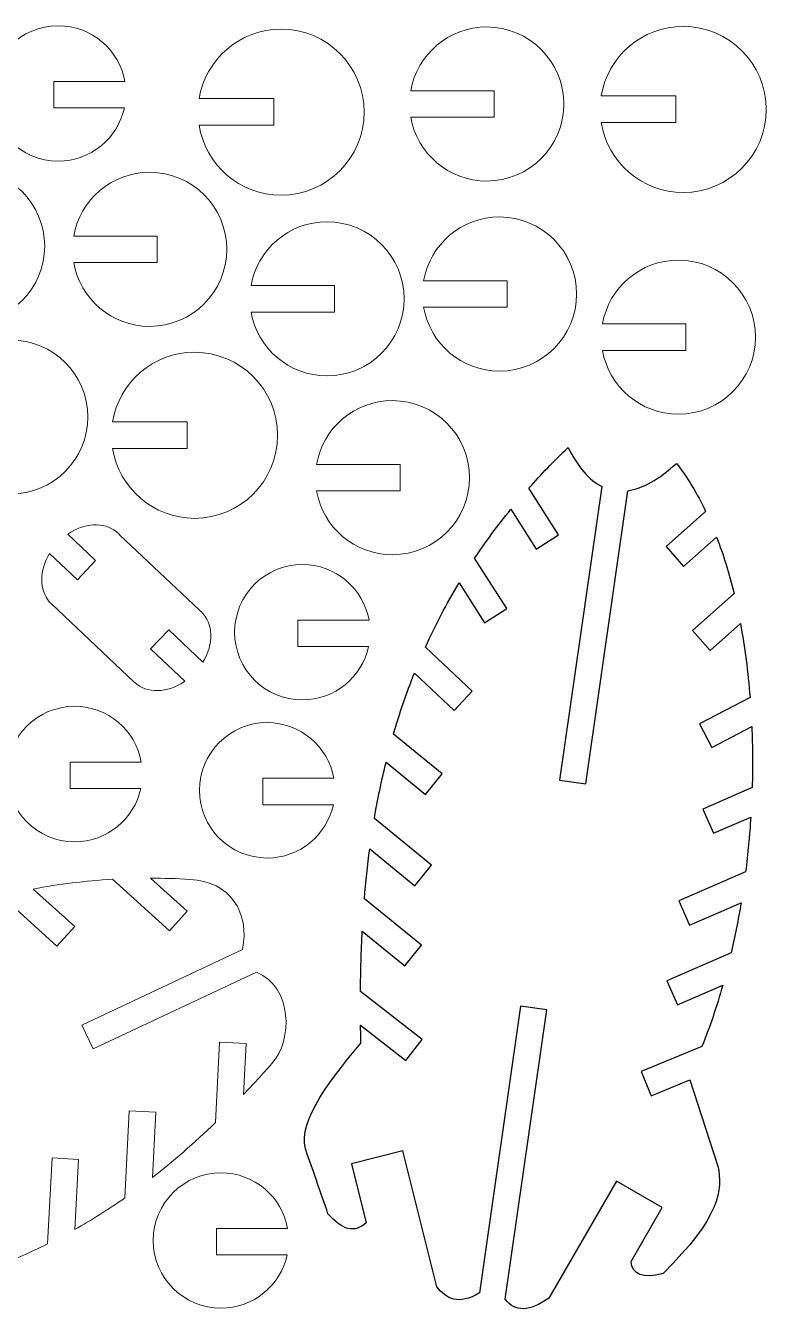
# Model space of a CAD drawing. Header units: centimetres. Extents: x -44 to 217, y -20 to 184.
# Drawn here: x 161.4 to 217.1, y 87 to 183.7 of the extents above; entities that cross this region are included whole.
import ezdxf

# ---------------------------------------------------------------- set-up
doc = ezdxf.new("R2010")
doc.units = ezdxf.units.CM
doc.header["$MEASUREMENT"] = 0
doc.layers.add('Layer 1', color=7, linetype='Continuous')

msp = doc.modelspace()

# ---------------------------------------------------------------- linework, layer by layer
at = {"layer": 'Layer 1', "lineweight": 9}
for points, knots in [([(168.8509, 179.54237), (168.42454, 181.92319), (166.34276, 183.73083), (163.83949, 183.73083), (163.83949, 183.73083), (161.02807, 183.73083), (158.74808, 181.45084), (158.74808, 178.63936), (158.74808, 178.63936), (158.74808, 175.82794), (161.02807, 173.54795), (163.83949, 173.54795)], [0.571428571, 0.571428571, 0.571428571, 0.571428571, 0.714285714, 0.714285714, 0.714285714, 0.714285714, 0.857142857, 0.857142857, 0.857142857, 0.857142857, 1, 1, 1, 1]), ([(174.43147, 178.2486), (174.9155, 181.21473), (177.48965, 183.47951), (180.59253, 183.47951), (180.59253, 183.47951), (184.04006, 183.47951), (186.83583, 180.68381), (186.83583, 177.23622), (186.83583, 177.23622), (186.83583, 173.78862), (184.04006, 170.99273), (180.59253, 170.99273)], [0.571428571, 0.571428571, 0.571428571, 0.571428571, 0.714285714, 0.714285714, 0.714285714, 0.714285714, 0.857142857, 0.857142857, 0.857142857, 0.857142857, 1, 1, 1, 1]), ([(196.05263, 172.05193), (199.25135, 172.05193), (201.84539, 174.64597), (201.84539, 177.84462), (201.84539, 177.84462), (201.84539, 181.04334), (199.25135, 183.63737), (196.05263, 183.63737), (196.05263, 183.63737), (193.19305, 183.63737), (190.81716, 181.56393), (190.34545, 178.83885)], [0, 0, 0, 0, 0.142857143, 0.142857143, 0.142857143, 0.142857143, 0.285714286, 0.285714286, 0.285714286, 0.285714286, 0.428571429, 0.428571429, 0.428571429, 0.428571429]), ([(204.66052, 178.44879), (205.14455, 181.41492), (207.7187, 183.6797), (210.82159, 183.6797), (210.82159, 183.6797), (214.26912, 183.6797), (217.06489, 180.884), (217.06489, 177.43641), (217.06489, 177.43641), (217.06489, 173.98881), (214.26912, 171.19292), (210.82159, 171.19292)], [0.571428571, 0.571428571, 0.571428571, 0.571428571, 0.714285714, 0.714285714, 0.714285714, 0.714285714, 0.857142857, 0.857142857, 0.857142857, 0.857142857, 1, 1, 1, 1]), ([(157.02762, 161.36508), (160.22634, 161.36508), (162.82037, 163.95911), (162.82037, 167.15777), (162.82037, 167.15777), (162.82037, 170.35649), (160.22634, 172.95052), (157.02762, 172.95052), (157.02762, 172.95052), (154.16803, 172.95052), (151.79215, 170.87708), (151.32044, 168.15199)], [0, 0, 0, 0, 0.142857143, 0.142857143, 0.142857143, 0.142857143, 0.285714286, 0.285714286, 0.285714286, 0.285714286, 0.428571429, 0.428571429, 0.428571429, 0.428571429]), ([(170.71639, 161.12493), (173.91511, 161.12493), (176.50915, 163.71896), (176.50915, 166.91761), (176.50915, 166.91761), (176.50915, 170.11633), (173.91511, 172.71037), (170.71639, 172.71037), (170.71639, 172.71037), (167.8568, 172.71037), (165.48092, 170.63692), (165.00921, 167.91184)], [0, 0, 0, 0, 0.142857143, 0.142857143, 0.142857143, 0.142857143, 0.285714286, 0.285714286, 0.285714286, 0.285714286, 0.428571429, 0.428571429, 0.428571429, 0.428571429]), ([(197.01325, 157.76277), (200.21197, 157.76277), (202.806, 160.35681), (202.806, 163.55546), (202.806, 163.55546), (202.806, 166.75418), (200.21197, 169.34821), (197.01325, 169.34821), (197.01325, 169.34821), (194.15366, 169.34821), (191.77778, 167.27477), (191.30607, 164.54969)], [0, 0, 0, 0, 0.142857143, 0.142857143, 0.142857143, 0.142857143, 0.285714286, 0.285714286, 0.285714286, 0.285714286, 0.428571429, 0.428571429, 0.428571429, 0.428571429]), ([(184.04494, 157.40254), (187.24365, 157.40254), (189.83769, 159.99657), (189.83769, 163.19523), (189.83769, 163.19523), (189.83769, 166.39394), (187.24365, 168.98798), (184.04494, 168.98798), (184.04494, 168.98798), (181.18535, 168.98798), (178.80947, 166.91454), (178.33775, 164.18945)], [0, 0, 0, 0, 0.142857143, 0.142857143, 0.142857143, 0.142857143, 0.285714286, 0.285714286, 0.285714286, 0.285714286, 0.428571429, 0.428571429, 0.428571429, 0.428571429]), ([(210.46187, 154.52069), (213.66059, 154.52069), (216.25462, 157.11473), (216.25462, 160.31338), (216.25462, 160.31338), (216.25462, 163.5121), (213.66059, 166.10613), (210.46187, 166.10613), (210.46187, 166.10613), (207.60228, 166.10613), (205.2264, 164.03269), (204.75469, 161.30761)], [0, 0, 0, 0, 0.142857143, 0.142857143, 0.142857143, 0.142857143, 0.285714286, 0.285714286, 0.285714286, 0.285714286, 0.428571429, 0.428571429, 0.428571429, 0.428571429]), ([(160.2697, 148.51684), (163.46841, 148.51684), (166.06245, 151.11088), (166.06245, 154.30953), (166.06245, 154.30953), (166.06245, 157.50825), (163.46841, 160.10228), (160.2697, 160.10228), (160.2697, 160.10228), (157.41011, 160.10228), (155.03423, 158.02884), (154.56251, 155.30376)], [0, 0, 0, 0, 0.142857143, 0.142857143, 0.142857143, 0.142857143, 0.285714286, 0.285714286, 0.285714286, 0.285714286, 0.428571429, 0.428571429, 0.428571429, 0.428571429]), ([(167.92614, 153.94449), (168.41017, 156.91062), (170.98432, 159.17541), (174.08721, 159.17541), (174.08721, 159.17541), (177.53474, 159.17541), (180.33051, 156.37971), (180.33051, 152.93211), (180.33051, 152.93211), (180.33051, 149.48452), (177.53474, 146.68862), (174.08721, 146.68862)], [0.571428571, 0.571428571, 0.571428571, 0.571428571, 0.714285714, 0.714285714, 0.714285714, 0.714285714, 0.857142857, 0.857142857, 0.857142857, 0.857142857, 1, 1, 1, 1]), ([(188.96809, 143.95392), (192.16681, 143.95392), (194.76085, 146.54795), (194.76085, 149.74661), (194.76085, 149.74661), (194.76085, 152.94532), (192.16681, 155.53936), (188.96809, 155.53936), (188.96809, 155.53936), (186.1085, 155.53936), (183.73262, 153.46591), (183.26091, 150.74083)], [0, 0, 0, 0, 0.142857143, 0.142857143, 0.142857143, 0.142857143, 0.285714286, 0.285714286, 0.285714286, 0.285714286, 0.428571429, 0.428571429, 0.428571429, 0.428571429]), ([(187.20292, 139.0289), (186.77656, 141.40972), (184.69478, 143.21736), (182.19151, 143.21736), (182.19151, 143.21736), (179.38009, 143.21736), (177.1001, 140.93737), (177.1001, 138.12589), (177.1001, 138.12589), (177.1001, 135.31447), (179.38009, 133.03448), (182.19151, 133.03448)], [0.571428571, 0.571428571, 0.571428571, 0.571428571, 0.714285714, 0.714285714, 0.714285714, 0.714285714, 0.857142857, 0.857142857, 0.857142857, 0.857142857, 1, 1, 1, 1]), ([(170.08342, 128.36482), (169.65706, 130.74565), (167.57528, 132.55328), (165.07201, 132.55328), (165.07201, 132.55328), (162.26059, 132.55328), (159.9806, 130.27329), (159.9806, 127.46181), (159.9806, 127.46181), (159.9806, 124.65039), (162.26059, 122.3704), (165.07201, 122.3704)], [0.571428571, 0.571428571, 0.571428571, 0.571428571, 0.714285714, 0.714285714, 0.714285714, 0.714285714, 0.857142857, 0.857142857, 0.857142857, 0.857142857, 1, 1, 1, 1]), ([(184.56123, 127.14128), (184.13487, 129.5221), (182.05308, 131.32974), (179.54981, 131.32974), (179.54981, 131.32974), (176.7384, 131.32974), (174.45841, 129.04975), (174.45841, 126.23827), (174.45841, 126.23827), (174.45841, 123.42685), (176.7384, 121.14686), (179.54981, 121.14686)], [0.571428571, 0.571428571, 0.571428571, 0.571428571, 0.714285714, 0.714285714, 0.714285714, 0.714285714, 0.857142857, 0.857142857, 0.857142857, 0.857142857, 1, 1, 1, 1]), ([(181.08567, 93.28727), (180.65931, 95.6681), (178.57752, 97.47573), (176.07425, 97.47573), (176.07425, 97.47573), (173.26283, 97.47573), (170.98285, 95.19574), (170.98285, 92.38426), (170.98285, 92.38426), (170.98285, 89.57284), (173.26283, 87.29286), (176.07425, 87.29286)], [0.571428571, 0.571428571, 0.571428571, 0.571428571, 0.714285714, 0.714285714, 0.714285714, 0.714285714, 0.857142857, 0.857142857, 0.857142857, 0.857142857, 1, 1, 1, 1])]:
    msp.add_open_spline(points, degree=3, knots=knots, dxfattribs=at)
for points in [[(163.51113, 177.55392), (163.51113, 177.55392), (163.51113, 179.54237), (163.51113, 179.54237)], [(163.51113, 179.54237), (163.51113, 179.54237), (168.8509, 179.54237), (168.8509, 179.54237)], [(180.04776, 178.2486), (180.04776, 178.2486), (174.43147, 178.2486), (174.43147, 178.2486)], [(180.04776, 176.24847), (180.04776, 176.24847), (180.04776, 178.2486), (180.04776, 178.2486)], [(190.34545, 178.83885), (190.34545, 178.83885), (196.61954, 178.83885), (196.61954, 178.83885)], [(196.61954, 178.83885), (196.61954, 178.83885), (196.61954, 176.85039), (196.61954, 176.85039)], [(210.27682, 178.44879), (210.27682, 178.44879), (204.66052, 178.44879), (204.66052, 178.44879)], [(210.27682, 176.44866), (210.27682, 176.44866), (210.27682, 178.44879), (210.27682, 178.44879)], [(168.81447, 177.55392), (168.81447, 177.55392), (163.51113, 177.55392), (163.51113, 177.55392)], [(163.83949, 173.54795), (166.27842, 173.54795), (168.31697, 175.26386), (168.81447, 177.55392)], [(180.59253, 170.99273), (177.48099, 170.99273), (174.90094, 173.27002), (174.42736, 176.24847)], [(174.42736, 176.24847), (174.42736, 176.24847), (180.04776, 176.24847), (180.04776, 176.24847)], [(196.61954, 176.85039), (196.61954, 176.85039), (190.34539, 176.85039), (190.34539, 176.85039)], [(190.34539, 176.85039), (190.81691, 174.12525), (193.19298, 172.05193), (196.05263, 172.05193)], [(210.82159, 171.19292), (207.71004, 171.19292), (205.12999, 173.47021), (204.65642, 176.44866)], [(204.65642, 176.44866), (204.65642, 176.44866), (210.27682, 176.44866), (210.27682, 176.44866)], [(165.00921, 167.91184), (165.00921, 167.91184), (171.2833, 167.91184), (171.2833, 167.91184)], [(171.2833, 167.91184), (171.2833, 167.91184), (171.2833, 165.92339), (171.2833, 165.92339)], [(171.2833, 165.92339), (171.2833, 165.92339), (165.00915, 165.92339), (165.00915, 165.92339)], [(165.00915, 165.92339), (165.48067, 163.19824), (167.85674, 161.12493), (170.71639, 161.12493)], [(191.30607, 164.54969), (191.30607, 164.54969), (197.58015, 164.54969), (197.58015, 164.54969)], [(197.58015, 164.54969), (197.58015, 164.54969), (197.58015, 162.56123), (197.58015, 162.56123)], [(178.33775, 164.18945), (178.33775, 164.18945), (184.61184, 164.18945), (184.61184, 164.18945)], [(184.61184, 164.18945), (184.61184, 164.18945), (184.61184, 162.201), (184.61184, 162.201)], [(197.58015, 162.56123), (197.58015, 162.56123), (191.306, 162.56123), (191.306, 162.56123)], [(191.306, 162.56123), (191.77752, 159.83609), (194.1536, 157.76277), (197.01325, 157.76277)], [(184.61184, 162.201), (184.61184, 162.201), (178.33769, 162.201), (178.33769, 162.201)], [(178.33769, 162.201), (178.80921, 159.47586), (181.18528, 157.40254), (184.04494, 157.40254)], [(204.75469, 161.30761), (204.75469, 161.30761), (211.02877, 161.30761), (211.02877, 161.30761)], [(211.02877, 161.30761), (211.02877, 161.30761), (211.02877, 159.31915), (211.02877, 159.31915)], [(211.02877, 159.31915), (211.02877, 159.31915), (204.75462, 159.31915), (204.75462, 159.31915)], [(204.75462, 159.31915), (205.22614, 156.59401), (207.60222, 154.52069), (210.46187, 154.52069)], [(173.54244, 153.94449), (173.54244, 153.94449), (167.92614, 153.94449), (167.92614, 153.94449)], [(173.54244, 151.94436), (173.54244, 151.94436), (173.54244, 153.94449), (173.54244, 153.94449)], [(174.08721, 146.68862), (170.97566, 146.68862), (168.39561, 148.96591), (167.92204, 151.94436)], [(167.92204, 151.94436), (167.92204, 151.94436), (173.54244, 151.94436), (173.54244, 151.94436)], [(183.26091, 150.74083), (183.26091, 150.74083), (189.535, 150.74083), (189.535, 150.74083)], [(189.535, 150.74083), (189.535, 150.74083), (189.535, 148.75238), (189.535, 148.75238)], [(189.535, 148.75238), (189.535, 148.75238), (183.26085, 148.75238), (183.26085, 148.75238)], [(183.26085, 148.75238), (183.73237, 146.02724), (186.10844, 143.95392), (188.96809, 143.95392)], [(168.20363, 145.6908), (167.25655, 146.44391), (165.78317, 146.33859), (164.55013, 145.49632)], [(164.55013, 145.49632), (164.55013, 145.49632), (166.64391, 143.51672), (166.64391, 143.51672)], [(168.20369, 145.69093), (168.20369, 145.69093), (168.20363, 145.6908), (168.20363, 145.6908)], [(168.20472, 145.68997), (168.20472, 145.68997), (168.20369, 145.69093), (168.20369, 145.69093)], [(168.3459, 145.56758), (168.30029, 145.61075), (168.25321, 145.65135), (168.20472, 145.68997)], [(168.47605, 145.43339), (168.4348, 145.47971), (168.39157, 145.52441), (168.3459, 145.56758)], [(174.43852, 139.79606), (174.43852, 139.79606), (168.47605, 145.43339), (168.47605, 145.43339)], [(163.18407, 144.05135), (162.41235, 142.77303), (162.38977, 141.29619), (163.19459, 140.39292)], [(165.27778, 142.07182), (165.27778, 142.07182), (163.18407, 144.05135), (163.18407, 144.05135)], [(166.64391, 143.51672), (166.64391, 143.51672), (165.27778, 142.07182), (165.27778, 142.07182)], [(163.19459, 140.39292), (163.19459, 140.39292), (163.18881, 140.38683), (163.18881, 140.38683)], [(163.18881, 140.38683), (163.18881, 140.38683), (163.3255, 140.25758), (163.3255, 140.25758)], [(163.3255, 140.25758), (163.3255, 140.25758), (169.5595, 134.36354), (169.5595, 134.36354)], [(174.57996, 139.67348), (174.53429, 139.71665), (174.48702, 139.75745), (174.43852, 139.79606)], [(174.7214, 135.87964), (175.53333, 137.22403), (175.51659, 138.78798), (174.57996, 139.67348)], [(181.86315, 137.04045), (181.86315, 137.04045), (181.86315, 139.0289), (181.86315, 139.0289)], [(181.86315, 139.0289), (181.86315, 139.0289), (187.20292, 139.0289), (187.20292, 139.0289)], [(170.78535, 136.86457), (170.78535, 136.86457), (172.15142, 138.30947), (172.15142, 138.30947)], [(172.15142, 138.30947), (172.15142, 138.30947), (174.7214, 135.87964), (174.7214, 135.87964)], [(173.3552, 134.43487), (173.3552, 134.43487), (170.78535, 136.86457), (170.78535, 136.86457)], [(187.16649, 137.04045), (187.16649, 137.04045), (181.86315, 137.04045), (181.86315, 137.04045)], [(182.19151, 133.03448), (184.63044, 133.03448), (186.66899, 134.75039), (187.16649, 137.04045)], [(169.5595, 134.36354), (170.49606, 133.4781), (172.05841, 133.54911), (173.3552, 134.43487)], [(164.74366, 126.37637), (164.74366, 126.37637), (164.74366, 128.36482), (164.74366, 128.36482)], [(164.74366, 128.36482), (164.74366, 128.36482), (170.08342, 128.36482), (170.08342, 128.36482)], [(179.22146, 125.15283), (179.22146, 125.15283), (179.22146, 127.14128), (179.22146, 127.14128)], [(179.22146, 127.14128), (179.22146, 127.14128), (184.56123, 127.14128), (184.56123, 127.14128)], [(170.04699, 126.37637), (170.04699, 126.37637), (164.74366, 126.37637), (164.74366, 126.37637)], [(165.07201, 122.3704), (167.51094, 122.3704), (169.54949, 124.08631), (170.04699, 126.37637)], [(184.5248, 125.15283), (184.5248, 125.15283), (179.22146, 125.15283), (179.22146, 125.15283)], [(179.54981, 121.14686), (181.98875, 121.14686), (184.0273, 122.86277), (184.5248, 125.15283)], [(161.95745, 118.81582), (163.88907, 119.18003), (165.87335, 119.42608), (167.91094, 119.54494)], [(167.91094, 119.54494), (167.91094, 119.54494), (172.20061, 115.67348), (172.20061, 115.67348)], [(173.53301, 117.14949), (173.53301, 117.14949), (170.78663, 119.62801), (170.78663, 119.62801)], [(170.78663, 119.62801), (171.75931, 119.62801), (172.74346, 119.59991), (173.73961, 119.5418)], [(173.73961, 119.5418), (176.74924, 119.36617), (178.24519, 117.11588), (177.69414, 114.26219)], [(159.56296, 118.29786), (159.56296, 118.29786), (163.74475, 114.52409), (163.74475, 114.52409)], [(165.07733, 116.00036), (165.07733, 116.00036), (161.95745, 118.81582), (161.95745, 118.81582)], [(172.20061, 115.67348), (172.20061, 115.67348), (173.53301, 117.14949), (173.53301, 117.14949)], [(163.74475, 114.52409), (163.74475, 114.52409), (165.07733, 116.00036), (165.07733, 116.00036)], [(177.69414, 114.26219), (177.69414, 114.26219), (165.62191, 108.58843), (165.62191, 108.58843)], [(166.46777, 106.78907), (166.46777, 106.78907), (178.74013, 112.55687), (178.74013, 112.55687)], [(178.74013, 112.55687), (181.47201, 111.41043), (181.47066, 107.46194), (179.90613, 105.69241)], [(165.62191, 108.58843), (165.62191, 108.58843), (166.46777, 106.78907), (166.46777, 106.78907)], [(175.97284, 107.29613), (175.97284, 107.29613), (175.6629, 101.25071), (175.6629, 101.25071)], [(177.95834, 107.19369), (177.95834, 107.19369), (175.97284, 107.29613), (175.97284, 107.29613)], [(177.76187, 103.35886), (177.76187, 103.35886), (177.95834, 107.19369), (177.95834, 107.19369)], [(179.90613, 105.69241), (179.18605, 104.87797), (178.47143, 104.10081), (177.76187, 103.35886)], [(169.18099, 102.12967), (169.18099, 102.12967), (168.84552, 95.58625), (168.84552, 95.58625)], [(171.16649, 102.02724), (171.16649, 102.02724), (169.18099, 102.12967), (169.18099, 102.12967)], [(170.91492, 97.11819), (170.91492, 97.11819), (171.16649, 102.02724), (171.16649, 102.02724)], [(175.6629, 101.25071), (174.05533, 99.70235), (172.47374, 98.3325), (170.91492, 97.11819)], [(163.37598, 98.58862), (163.37598, 98.58862), (163.04468, 92.12627), (163.04468, 92.12627)], [(165.36149, 98.48618), (165.36149, 98.48618), (163.37598, 98.58862), (163.37598, 98.58862)], [(165.09119, 93.21178), (165.09119, 93.21178), (165.36149, 98.48618), (165.36149, 98.48618)], [(168.84552, 95.58625), (167.58015, 94.69882), (166.32929, 93.91178), (165.09119, 93.21178)], [(175.7459, 91.29882), (175.7459, 91.29882), (175.7459, 93.28727), (175.7459, 93.28727)], [(175.7459, 93.28727), (175.7459, 93.28727), (181.08567, 93.28727), (181.08567, 93.28727)], [(163.04468, 92.12627), (161.79349, 91.50671), (160.55456, 90.97265), (159.32614, 90.51088)], [(181.04924, 91.29882), (181.04924, 91.29882), (175.7459, 91.29882), (175.7459, 91.29882)], [(176.07425, 87.29286), (178.51319, 87.29286), (180.55174, 89.00876), (181.04924, 91.29882)]]:
    msp.add_open_spline(points, degree=3, dxfattribs=at)
at = {"layer": 'Layer 1'}
for points in [[(199.21062, 148.9502), (200.13031, 149.98631), (201.11299, 151.00825), (202.16296, 152.01466)], [(202.16296, 152.01466), (202.90433, 150.54334), (203.74795, 149.56636), (204.69381, 149.08355)], [(206.65712, 148.7672), (207.76796, 148.92826), (208.98721, 149.61351), (210.31511, 150.8239)], [(210.31511, 150.8239), (211.13634, 149.77631), (211.86707, 148.56226), (212.50908, 147.21409)], [(204.69381, 149.08355), (204.69381, 149.08355), (201.52589, 127.00998), (201.52589, 127.00998)], [(201.45154, 145.45328), (201.45154, 145.45328), (199.21062, 148.9502), (199.21062, 148.9502)], [(203.49407, 126.72749), (203.49407, 126.72749), (206.65712, 148.7672), (206.65712, 148.7672)], [(195.14282, 143.68291), (195.97322, 144.92807), (196.87746, 146.15655), (197.86405, 147.36611)], [(197.86405, 147.36611), (197.86405, 147.36611), (199.77739, 144.38041), (199.77739, 144.38041)], [(212.50908, 147.21409), (212.50908, 147.21409), (209.52909, 144.56175), (209.52909, 144.56175)], [(199.77739, 144.38041), (199.77739, 144.38041), (201.45154, 145.45328), (201.45154, 145.45328)], [(210.85129, 143.07618), (210.85129, 143.07618), (213.33243, 145.28445), (213.33243, 145.28445)], [(213.33243, 145.28445), (213.84109, 143.95629), (214.27598, 142.5282), (214.63987, 141.02563)], [(209.52909, 144.56175), (209.52909, 144.56175), (210.85129, 143.07618), (210.85129, 143.07618)], [(197.55956, 139.91165), (197.55956, 139.91165), (195.14282, 143.68291), (195.14282, 143.68291)], [(191.4477, 137.0096), (192.18278, 138.64019), (193.01877, 140.24789), (193.96873, 141.82942)], [(193.96873, 141.82942), (193.96873, 141.82942), (195.88528, 138.83872), (195.88528, 138.83872)], [(214.63987, 141.02563), (214.63987, 141.02563), (211.51857, 138.24757), (211.51857, 138.24757)], [(195.88528, 138.83872), (195.88528, 138.83872), (197.55956, 139.91165), (197.55956, 139.91165)], [(212.84077, 136.762), (212.84077, 136.762), (215.11857, 138.78933), (215.11857, 138.78933)], [(215.11857, 138.78933), (215.45334, 137.00293), (215.69471, 135.13301), (215.84539, 133.21492)], [(211.51857, 138.24757), (211.51857, 138.24757), (212.84077, 136.762), (212.84077, 136.762)], [(194.96559, 133.68663), (194.96559, 133.68663), (191.4477, 137.0096), (191.4477, 137.0096)], [(189.04346, 130.44962), (189.49272, 132.00254), (190.01505, 133.5391), (190.61928, 135.05674)], [(190.61928, 135.05674), (190.61928, 135.05674), (193.60017, 132.24096), (193.60017, 132.24096)], [(193.60017, 132.24096), (193.60017, 132.24096), (194.96559, 133.68663), (194.96559, 133.68663)], [(215.84539, 133.21492), (215.84539, 133.21492), (212.05482, 131.22544), (212.05482, 131.22544)], [(212.05482, 131.22544), (212.05482, 131.22544), (212.97887, 129.4645), (212.97887, 129.4645)], [(212.97887, 129.4645), (212.97887, 129.4645), (215.97643, 131.03776), (215.97643, 131.03776)], [(215.97643, 131.03776), (216.04045, 129.52044), (216.04891, 127.98131), (216.00331, 126.43692)], [(192.7053, 127.46438), (192.7053, 127.46438), (189.04346, 130.44962), (189.04346, 130.44962)], [(187.60626, 124.11377), (187.84731, 125.535), (188.13653, 126.94558), (188.48034, 128.34334)], [(188.48034, 128.34334), (188.48034, 128.34334), (191.44904, 125.92313), (191.44904, 125.92313)], [(191.44904, 125.92313), (191.44904, 125.92313), (192.7053, 127.46438), (192.7053, 127.46438)], [(201.52589, 127.00998), (201.52589, 127.00998), (203.49407, 126.72749), (203.49407, 126.72749)], [(216.00331, 126.43692), (216.00331, 126.43692), (212.30132, 124.82634), (212.30132, 124.82634)], [(212.30132, 124.82634), (212.30132, 124.82634), (213.09446, 123.00267), (213.09446, 123.00267)], [(191.90639, 120.60793), (191.90639, 120.60793), (187.60626, 124.11377), (187.60626, 124.11377)], [(213.09446, 123.00267), (213.09446, 123.00267), (215.90093, 124.22364), (215.90093, 124.22364)], [(215.90093, 124.22364), (215.81389, 122.84398), (215.6833, 121.46604), (215.51024, 120.10158)], [(186.85918, 118.08323), (186.96238, 119.33904), (187.09471, 120.5883), (187.26072, 121.82974)], [(187.26072, 121.82974), (187.26072, 121.82974), (190.64994, 119.06662), (190.64994, 119.06662)], [(190.64994, 119.06662), (190.64994, 119.06662), (191.90639, 120.60793), (191.90639, 120.60793)], [(215.51024, 120.10158), (215.51024, 120.10158), (210.50016, 117.92191), (210.50016, 117.92191)], [(191.15122, 114.58407), (191.15122, 114.58407), (186.85918, 118.08323), (186.85918, 118.08323)], [(210.50016, 117.92191), (210.50016, 117.92191), (211.2933, 116.09824), (211.2933, 116.09824)], [(211.2933, 116.09824), (211.2933, 116.09824), (215.1731, 117.78618), (215.1731, 117.78618)], [(215.1731, 117.78618), (214.96264, 116.50896), (214.71357, 115.24956), (214.42672, 114.01813)], [(186.56065, 111.11107), (186.57265, 112.63198), (186.61511, 114.14597), (186.69523, 115.65129)], [(186.69523, 115.65129), (186.69523, 115.65129), (189.89471, 113.04289), (189.89471, 113.04289)], [(189.89471, 113.04289), (189.89471, 113.04289), (191.15122, 114.58407), (191.15122, 114.58407)], [(214.42672, 114.01813), (214.42672, 114.01813), (209.59959, 111.91806), (209.59959, 111.91806)], [(209.59959, 111.91806), (209.59959, 111.91806), (210.39272, 110.09439), (210.39272, 110.09439)], [(210.39272, 110.09439), (210.39272, 110.09439), (213.79664, 111.57528), (213.79664, 111.57528)], [(213.79664, 111.57528), (213.34186, 109.97393), (212.81845, 108.435), (212.22743, 106.98266)], [(191.18702, 107.49176), (191.18702, 107.49176), (186.56065, 111.11107), (186.56065, 111.11107)], [(198.5976, 110.00767), (198.5976, 110.00767), (195.50235, 88.44032), (195.50235, 88.44032)], [(197.44526, 87.98202), (197.44526, 87.98202), (200.56578, 109.72518), (200.56578, 109.72518)], [(200.56578, 109.72518), (200.56578, 109.72518), (198.5976, 110.00767), (198.5976, 110.00767)], [(186.59144, 107.22364), (186.58118, 107.67663), (186.57322, 108.1289), (186.56752, 108.5808)], [(186.56752, 108.5808), (186.56752, 108.5808), (189.96155, 105.9255), (189.96155, 105.9255)], [(189.96155, 105.9255), (189.96155, 105.9255), (191.18702, 107.49176), (191.18702, 107.49176)], [(182.56117, 98.8883), (181.60568, 100.90036), (183.86867, 103.98535), (186.59144, 107.22364)], [(212.22743, 106.98266), (212.22743, 106.98266), (207.64866, 105.09908), (207.64866, 105.09908)], [(207.64866, 105.09908), (207.64866, 105.09908), (208.40504, 103.25982), (208.40504, 103.25982)], [(208.40504, 103.25982), (208.40504, 103.25982), (211.32486, 104.46098), (211.32486, 104.46098)], [(211.32486, 104.46098), (211.32486, 104.46098), (213.42941, 97.97233), (213.42941, 97.97233)], [(184.11832, 94.40004), (183.59927, 95.89613), (183.08022, 97.39221), (182.56117, 98.8883)], [(189.74898, 99.11954), (189.74898, 99.11954), (185.89048, 98.1561), (185.89048, 98.1561)], [(192.29933, 88.90844), (192.29933, 88.90844), (189.74898, 99.11954), (189.74898, 99.11954)], [(185.89048, 98.1561), (185.89048, 98.1561), (186.99895, 93.71838), (186.99895, 93.71838)], [(213.42941, 97.97233), (213.8026, 96.20491), (213.59337, 94.13128), (209.30754, 89.91178)], [(205.79638, 96.84757), (205.79638, 96.84757), (200.71934, 88.05366), (200.71934, 88.05366)], [(209.24045, 94.8588), (209.24045, 94.8588), (205.79638, 96.84757), (205.79638, 96.84757)], [(206.90664, 90.81659), (206.90664, 90.81659), (209.24045, 94.8588), (209.24045, 94.8588)], [(186.99895, 93.71838), (186.12396, 92.92384), (185.16367, 93.15071), (184.11832, 94.40004)], [(209.30754, 89.91178), (207.78593, 89.49202), (206.9856, 89.79369), (206.90664, 90.81659)], [(195.50235, 88.44032), (193.93576, 87.49869), (193.01665, 87.98189), (192.29933, 88.90844)], [(200.71934, 88.05366), (199.2577, 87.01139), (198.1663, 86.9876), (197.44526, 87.98202)]]:
    msp.add_open_spline(points, degree=3, dxfattribs=at)

doc.saveas('drawing.dxf')
